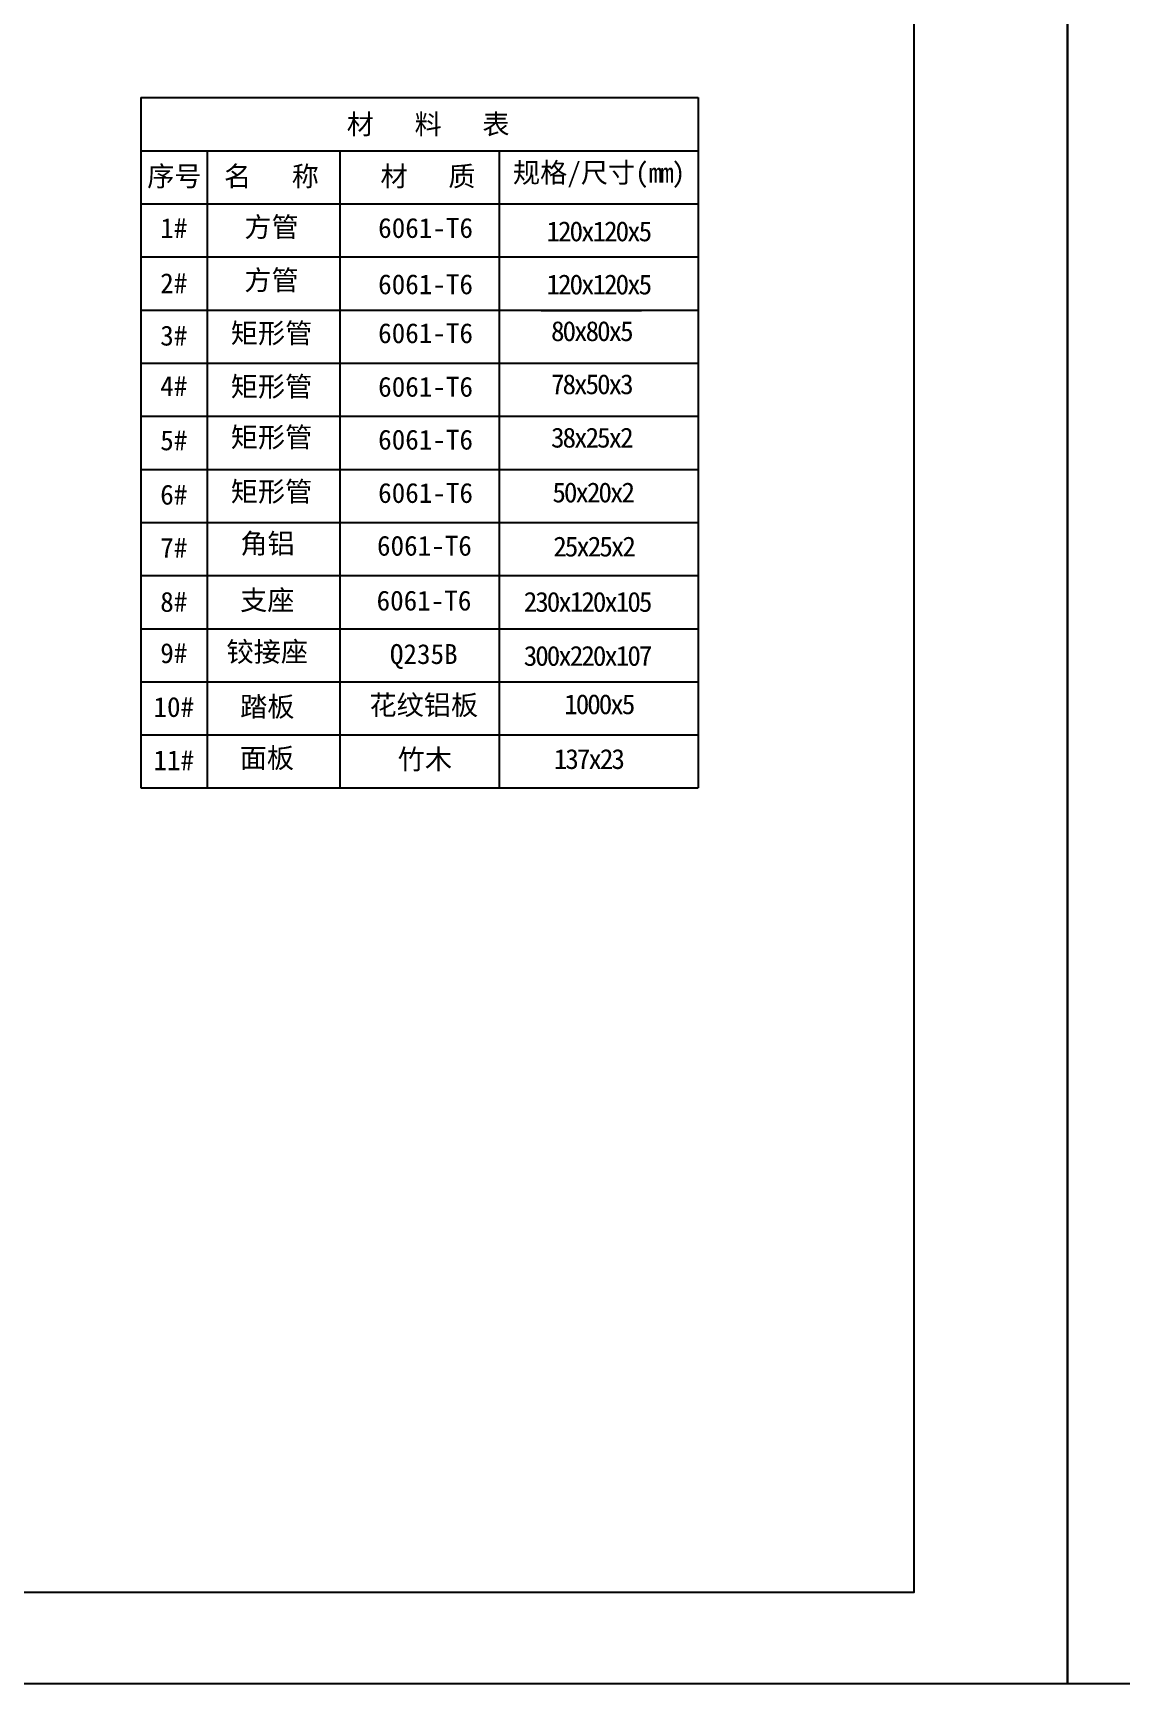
# Model space of a CAD drawing. Extents: x 15372 to 116961, y 24572 to 128109.
# Drawn here: x 56589 to 64784, y 32093 to 44529 of the extents above; entities that cross this region are included whole.
import ezdxf

# ---------------------------------------------------------------- set-up
doc = ezdxf.new("R2010")
doc.units = 0
doc.header["$LTSCALE"] = 1000
doc.header["$MEASUREMENT"] = 0
doc.layers.add('文字', color=7, linetype='Continuous')
doc.styles.add('Arial', font='')
doc.styles.get('Arial').set_extended_font_data('STXihei')

msp = doc.modelspace()

# ---------------------------------------------------------------- linework, layer by layer
for points in [[(16134.92, 63433.28), (64382.45, 63433.28), (64382.45, 32093.11), (16134.92, 32093.11)], [(64382.45, 63433.28), (112629.97, 63433.28), (112629.97, 32093.11), (64382.45, 32093.11)], [(16939.03, 62433.28), (63225.19, 62433.28), (63225.19, 32781.23), (16939.03, 32781.23)]]:
    msp.add_lwpolyline(points, close=True)
at = {"layer": '文字', "color": 0}
for p, q in [((57400.58, 44042.18, 0), (57400.58, 38842.21, 0)), ((57400.58, 44042.18, 0), (61600.63, 44042.18, 0)), ((61600.63, 44042.18, 0), (61600.63, 38842.21, 0)), ((57400.58, 43642.21, 0), (61600.63, 43642.21, 0)), ((57900.58, 43642.21, 0), (57900.58, 38842.21, 0)), ((58900.61, 43642.21, 0), (58900.61, 38842.21, 0)), ((60100.59, 43642.21, 0), (60100.59, 38842.21, 0)), ((57400.58, 42042.21, 0), (61600.63, 42042.21, 0)), ((57400.58, 41642.21, 0), (61600.63, 41642.21, 0)), ((57400.58, 39242.21, 0), (61600.63, 39242.21, 0)), ((57400.58, 38842.21, 0), (61600.63, 38842.21, 0))]:
    msp.add_line(p, q, dxfattribs=at)

# ---------------------------------------------------------------- texts
at = {"layer": '文字', "color": 0, "char_height": 150, "attachment_point": 5, "style": 'Arial'}
for s, insert in [('材   料   表', (59565.56, 43834.14, 0)), ('序号', (57654.35, 43441.96, 0)), ('名   称', (58385.24, 43441.96, 0)), ('材   质', (59563.99, 43441.96, 0)), ('规格/尺寸({\\T0.85;mm})', (60853.22, 43457.35, 0)), ('方管', (58385.84, 43059.51, 0)), ('1#', (57649.53, 43059.51, 0)), ('6061-T6', (59546.31, 43059.51, 0)), ('2#', (57649.53, 42644.44, 0)), ('方管', (58385.84, 42659.51, 0)), ('6061-T6', (59546.31, 42635.27, 0)), ('3#', (57649.53, 42248.42, 0)), ('矩形管', (58385.84, 42259.51, 0)), ('6061-T6', (59546.31, 42266.88, 0)), ('4#', (57649.53, 41869.66, 0)), ('矩形管', (58385.84, 41857.49, 0)), ('6061-T6', (59546.31, 41863.22, 0)), ('矩形管', (58385.84, 41475.63, 0)), ('6061-T6', (59546.31, 41464.89, 0)), ('5#', (57649.53, 41459.71, 0)), ('矩形管', (58385.84, 41066.58, 0)), ('6#', (57649.53, 41050.67, 0)), ('6061-T6', (59546.31, 41063.48, 0)), ('7#', (57649.53, 40651.14, 0)), ('角铝', (58355.42, 40674.77, 0)), ('6061-T6', (59537.53, 40665.84, 0)), ('8#', (57649.53, 40243.24, 0)), ('支座', (58353.83, 40249.2, 0)), ('6061-T6', (59534.38, 40252.78, 0)), ('9#', (57649.53, 39856.77, 0)), ('铰接座', (58353.83, 39860.17, 0)), ('Q235B', (59532.57, 39832.15, 0)), ('踏板', (58353.83, 39446.4, 0)), ('{\\fSimSun|b0|i0|c134|p2;花纹铝板}', (59532.57, 39458.67, 0)), ('10#', (57649.53, 39451.24, 0)), ('11#', (57649.53, 39051.24, 0)), ('面板', (58350.84, 39059.81, 0)), ('竹木', (59541.06, 39050.16, 0))]:
    msp.add_mtext(s, dxfattribs=dict(at, insert=insert))

# ---------------------------------------------------------------- next in the draw order: texts
at = {"layer": '文字', "color": 0, "char_height": 150, "attachment_point": 5, "style": 'Arial', "bg_fill": 2}
for s, insert in [('{\\T0.85;120x120x5}', (60847.42, 43034.03, 0)), ('{\\T0.85;80x80x5}', (60794.71, 42282.35, 0)), ('{\\T0.85;78x50x3}', (60794.71, 41882.35, 0)), ('{\\T0.85;38x25x2}', (60794.71, 41480.07, 0)), ('{\\T0.85;25x25x2}', (60811.71, 40659.84, 0)), ('{\\T0.85;230x120x105}', (60762.7, 40243.05, 0)), ('{\\T0.85;300x220x107}', (60762.7, 39836.22, 0)), ('{\\T0.85;1000x5}', (60850.86, 39471.92, 0)), ('{\\T0.85;137x23}', (60772.46, 39059.15, 0))]:
    msp.add_mtext(s, dxfattribs=dict(at, insert=insert))
at = {"layer": '文字', "color": 0, "insert": (60805.07, 41067.3, 0), "char_height": 150, "width": 974.2857, "attachment_point": 5, "style": 'Arial', "bg_fill": 2}
msp.add_mtext('{\\T0.85;50x20x2}', dxfattribs=at)

# ---------------------------------------------------------------- next in the draw order: linework, layer by layer
at = {"layer": '文字', "color": 0}
for p, q in [((57400.58, 43242.21, 0), (61600.63, 43242.21, 0)), ((57400.58, 42842.21, 0), (61600.63, 42842.21, 0)), ((57400.58, 42442.21, 0), (61600.63, 42442.21, 0)), ((57400.58, 41242.21, 0), (61600.63, 41242.21, 0)), ((57400.58, 40842.21, 0), (61600.63, 40842.21, 0)), ((57400.58, 40442.21, 0), (61600.63, 40442.21, 0)), ((57400.58, 40042.21, 0), (61600.63, 40042.21, 0)), ((57400.58, 39642.21, 0), (61600.63, 39642.21, 0))]:
    msp.add_line(p, q, dxfattribs=at)

# ---------------------------------------------------------------- next in the draw order: texts
at = {"layer": '文字', "color": 0, "insert": (60847.42, 42634.03, 0), "char_height": 150, "attachment_point": 5, "style": 'Arial', "bg_fill": 2}
msp.add_mtext('{\\T0.85;120x120x5}', dxfattribs=at)

doc.saveas('drawing.dxf')
